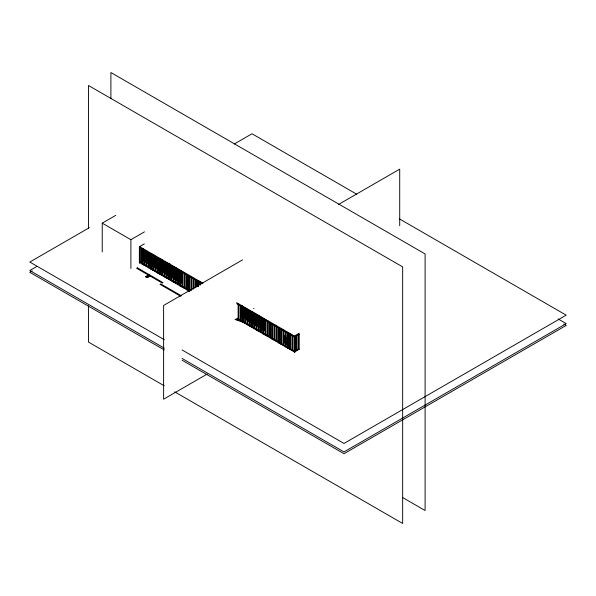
<?xml version="1.0" encoding="UTF-8"?>
<svg xmlns="http://www.w3.org/2000/svg" width="596" height="596" viewBox="0 0 596 596"><rect width="100%" height="100%" fill="white"/><g stroke="black" fill="none" stroke-linecap="round" stroke-linejoin="round"><path stroke-width="0.89" d="M89.378 227.657L29.8 262.046L164.34 339.727M234.295 143.986L252.004 133.765L356.736 194.229M102.236 251.952L102.236 223.142L115.795 215.32M37.049 266.337L29.8 270.517L164.34 348.191M32.214 270.919L29.8 272.312L164.34 349.986M102.236 223.142L130.904 239.696L144.456 231.866M139.568 247.571L139.568 246.617L144.329 243.868M189.319 291.25L139.36 262.404L139.36 247.452L139.777 247.206L140.202 247.452L140.202 262.404L139.777 262.65L139.777 247.206M139.777 247.698L140.202 247.452M142.027 248.502L141.602 248.748L141.602 263.7L142.444 263.7L142.444 248.748L142.027 248.502L142.027 263.946L142.444 263.7M142.027 248.994L142.444 248.748M144.269 249.799L143.845 250.044L143.845 264.996L144.686 264.996L144.686 250.044L144.269 249.799L144.269 265.242L144.686 264.996M144.269 250.283L144.686 250.044M146.512 251.095L146.094 251.341L146.094 266.293L146.929 266.293L146.929 251.341L146.512 251.095L146.512 266.539L146.929 266.293M146.512 251.579L146.929 251.341M148.754 252.391L148.337 252.637L148.337 267.589L149.179 267.589L149.179 252.637L148.754 252.391L148.754 267.835L149.179 267.589M148.754 252.875L149.179 252.637M151.004 253.687L150.579 253.933L150.579 268.885L151.421 268.885L151.421 253.933L151.004 253.687L151.004 269.131L151.421 268.885M151.004 254.172L151.421 253.933M139.36 262.404L140.202 262.404M142.258 248.413L142.258 260.735L143.1 260.735L143.1 248.413M144.329 259.781L139.568 262.531L139.568 263.305M142.258 260.735L143.1 260.735M153.246 254.984L152.829 255.23L152.829 270.182L153.664 270.182L153.664 255.23L153.246 254.984L153.246 270.428L153.664 270.182M153.246 255.468L153.664 255.23M145.35 262.031L144.508 262.031L145.35 262.031L145.35 250.596M155.489 256.28L155.072 256.526L155.072 271.478L155.914 271.478L155.914 256.526L155.489 256.28L155.489 271.724L155.914 271.478M155.489 256.764L155.914 256.526M147.599 263.328L146.758 263.328L147.599 263.328L147.599 251.892M157.739 257.576L157.314 257.822L157.314 272.774L158.156 272.774L158.156 257.822L157.739 257.576L157.739 273.02L158.156 272.774M157.739 258.061L158.156 257.822M149.007 253.188L149.007 264.624L149.842 264.624L149.842 253.188M149.007 264.624L149.842 264.624M159.981 258.873L159.557 259.118L159.557 274.071L160.399 274.071L160.399 259.118L159.981 258.873L159.981 274.316L160.399 274.071M159.981 259.357L160.399 259.118M151.25 254.485L151.25 265.928L152.092 265.928L152.092 254.485M151.25 265.928L152.092 265.928M162.224 260.169L161.807 260.407L161.807 275.367L162.641 275.367L162.641 260.407L162.224 260.169L162.224 275.605L162.641 275.367M162.224 260.653L162.641 260.407M153.5 255.788L153.5 267.224L154.342 267.224L154.342 255.788M153.5 267.224L154.342 267.224M164.466 261.465L164.049 261.704L164.049 276.663L164.891 276.663L164.891 261.704L164.466 261.465L164.466 276.902L164.891 276.663M164.466 261.949L164.891 261.704M156.592 268.52L155.75 268.52L156.592 268.52L156.592 257.085M166.716 262.762L166.291 263L166.291 277.959L167.133 277.959L167.133 263L166.716 262.762L166.716 278.198L167.133 277.959M166.716 263.246L167.133 263M148.404 275.114L145.58 276.738L146.169 277.08L148.993 275.449M146.169 276.715L148.993 275.084L149.581 275.426L146.758 277.051L146.169 276.715L146.169 277.289M158 257.502L158 269.817L158.834 269.817L158.834 258.381M149.581 275.054L149.581 276L146.758 277.632L146.758 276.686L149.581 275.054L150.17 276M158 269.817L158.834 269.817M168.959 264.058L168.541 264.296L168.541 279.256L169.376 279.256L169.376 264.296L168.959 264.058L168.959 279.494L169.376 279.256M146.758 276.686L147.346 277.028L150.17 275.397M168.959 264.542L169.376 264.296M147.346 277.632L150.17 275.978L149.581 275.635L146.758 277.267L147.346 277.602L147.346 277.028M160.242 259.677L160.242 271.113L161.084 271.113L161.084 259.677M160.242 271.113L161.084 271.113M171.201 265.354L170.784 265.592L170.784 280.552L171.626 280.552L171.626 265.592L171.201 265.354L171.201 280.791L171.626 280.552M171.201 265.838L171.626 265.592M162.492 260.981L162.492 272.417L163.334 272.417L163.334 260.981M162.492 272.417L163.334 272.417M173.451 266.65L173.026 266.889L173.026 281.848L173.868 281.848L173.868 266.889L173.451 266.65L173.451 282.087L173.868 281.848M173.451 267.135L173.868 266.889M165.584 273.713L164.742 273.713L165.584 273.713L165.584 262.277M175.693 267.947L175.269 268.185L175.269 283.145L176.111 283.145L176.111 268.185L175.693 267.947L175.693 283.383L176.111 283.145M175.693 268.431L176.111 268.185M166.992 263.574L166.992 275.009L167.826 275.009L167.826 263.574M166.992 275.009L167.826 275.009M177.936 269.243L177.519 269.481L177.519 284.441L178.353 284.441L178.353 269.481L177.936 269.243L177.936 284.679L178.353 284.441M177.936 269.727L178.353 269.481M169.234 263.991L169.234 276.306L170.076 276.306L170.076 263.991M169.234 276.306L170.076 276.306M180.178 270.532L179.761 270.778L179.761 285.73L180.603 285.73L180.603 270.778L180.178 270.532L180.178 285.976L180.603 285.73M180.178 271.024L180.603 270.778M171.484 266.166L171.484 277.609L172.326 277.609L172.326 266.166M171.484 277.609L172.326 277.609M182.428 271.828L182.004 272.074L182.004 287.026L182.845 287.026L182.845 272.074L182.428 271.828L182.428 287.272L182.845 287.026M182.428 272.32L182.845 272.074M173.734 267.47L173.734 278.906L174.576 278.906L174.576 267.47M173.734 278.906L174.576 278.906M184.671 273.124L184.253 273.37L184.253 288.322L185.088 288.322L185.088 273.37L184.671 273.124L184.671 288.568L185.088 288.322M184.671 273.609L185.088 273.37M175.984 268.766L175.984 280.202L176.826 280.202L176.826 268.766M175.984 280.202L176.826 280.202M186.913 274.421L186.496 274.667L186.496 289.619L187.338 289.619L187.338 274.667L186.913 274.421L186.913 289.865L187.338 289.619M186.913 274.905L187.338 274.667M178.234 270.062L178.234 281.498L179.068 281.498L179.068 270.062M178.234 281.498L179.068 281.498M189.163 275.717L189.163 291.161L189.58 290.915L189.58 275.963L189.163 275.717L188.738 275.963L188.738 290.915M189.163 276.201L189.58 275.963M180.476 270.48L180.476 282.795L181.318 282.795L181.318 270.48M180.476 282.795L181.318 282.795M191.823 289.574L191.823 277.259L191.405 277.013L190.981 277.259L190.981 290.453M191.405 277.498L191.823 277.259M194.065 288.233L194.065 278.555L193.648 278.31L193.231 278.555L193.231 289.112M193.648 278.794L194.065 278.555M196.315 286.885L196.315 279.852L195.89 279.606L195.473 279.852L195.473 287.764M195.89 280.09L196.315 279.852M198.557 285.544L198.557 281.148L198.14 280.902L197.716 281.148L197.716 286.423M198.14 281.387L198.557 281.148M200.8 284.203L200.383 282.199L199.965 284.203M200.383 282.683L200.8 282.444M242.579 259.863L163.609 305.457L163.609 399.201L207.125 374.079M338.468 204.502L399.715 169.145L399.715 225.765M238.542 304.228L238.117 304.474L238.117 319.426L238.959 319.426L238.959 304.474L238.542 304.228L238.542 319.672L238.959 319.426M238.542 304.712L238.959 304.474M240.784 305.524L240.367 305.77L240.367 320.723L241.201 320.723L241.201 305.77L240.784 305.524L240.784 320.968L241.201 320.723M240.784 306.009L241.201 305.77M243.026 306.821L242.609 307.067L242.609 322.019L243.451 322.019L243.451 307.067L243.026 306.821L243.026 322.265L243.451 322.019M243.026 307.305L243.451 307.067M245.276 308.117L244.852 308.356L244.852 323.315L245.694 323.315L245.694 308.356L245.276 308.117L245.276 323.553L245.694 323.315M245.276 308.601L245.694 308.356M247.519 309.413L247.102 309.652L247.102 324.611L247.936 324.611L247.936 309.652L247.519 309.413L247.519 324.85L247.936 324.611M247.519 309.898L247.936 309.652M249.761 310.71L249.344 310.948L249.344 325.908L250.186 325.908L250.186 310.948L249.761 310.71L249.761 326.146L250.186 325.908M249.761 311.194L250.186 310.948M242.028 305.614L242.028 317.05L242.87 317.05L242.87 306.493M242.028 317.05L242.87 317.05M252.011 312.006L251.587 312.244L251.587 327.204L252.428 327.204L252.428 312.244L252.011 312.006L252.011 327.442L252.428 327.204M252.011 312.49L252.428 312.244M244.248 307.774L244.248 318.331L245.09 318.331L245.09 307.774M244.248 318.331L245.09 318.331M254.254 313.302L253.829 313.541L253.829 328.5L254.671 328.5L254.671 313.541L254.254 313.302L254.254 328.739L254.671 328.5M254.254 313.787L254.671 313.541M246.476 309.063L246.476 319.62L247.31 319.62L247.31 309.942M246.476 319.62L247.31 319.62M256.496 314.599L256.079 314.837L256.079 329.797L256.913 329.797L256.913 314.837L256.496 314.599L256.496 330.035L256.913 329.797M256.496 315.083L256.913 314.837M248.696 320.901L249.538 320.901L248.696 320.901L248.696 310.345M258.738 315.895L258.321 316.133L258.321 331.093L259.163 331.093L259.163 316.133L258.738 315.895L258.738 331.331L259.163 331.093M258.738 316.379L259.163 316.133M250.916 311.626L250.916 322.183L251.758 322.183L251.758 311.626M250.916 322.183L251.758 322.183M260.988 317.191L260.564 317.43L260.564 332.389L261.406 332.389L261.406 317.43L260.988 317.191L260.988 332.628L261.406 332.389M260.988 317.675L261.406 317.43M253.136 312.907L253.136 323.464L253.978 323.464L253.978 312.907M253.136 323.464L253.978 323.464M263.231 318.48L262.814 318.726L262.814 333.678L263.648 333.678L263.648 318.726L263.231 318.48L263.231 333.924L263.648 333.678M263.231 318.972L263.648 318.726M255.364 314.189L255.364 324.745L256.198 324.745L256.198 314.189M255.364 324.745L256.198 324.745M265.056 320.022L265.898 320.022L265.898 334.974L265.473 335.22L265.473 319.776M265.473 320.268L265.898 320.022M257.584 326.034L258.426 326.034L257.584 326.034L257.584 314.591M267.723 321.073L267.299 321.319L267.299 336.271L268.14 336.271L268.14 321.319L267.723 321.073L267.723 336.517L268.14 336.271M267.723 321.557L268.14 321.319M259.804 316.759L259.804 327.316L260.646 327.316L260.646 316.759M259.804 327.316L260.646 327.316M269.966 322.369L269.541 322.615L269.541 337.567L270.383 337.567L270.383 322.615L269.966 322.369L269.966 337.813L270.383 337.567M269.966 322.853L270.383 322.615M262.024 318.041L262.024 328.597L262.866 328.597L262.866 318.92M262.024 328.597L262.866 328.597M272.208 323.665L271.791 323.911L271.791 338.863L272.625 338.863L272.625 323.911L272.208 323.665L272.208 339.109L272.625 338.863M272.208 324.149L272.625 323.911M264.251 329.879L265.086 329.879L264.251 329.879L264.251 319.322M274.451 324.962L274.033 325.207L274.033 340.16L274.875 340.16L274.875 325.207L274.451 324.962L274.451 340.405L274.875 340.16M274.451 325.446L274.875 325.207M276.7 326.258L276.276 326.504L276.276 341.456L277.118 341.456L277.118 326.504L276.7 326.258L276.7 341.702L277.118 341.456M276.7 326.742L277.118 326.504M278.943 327.554L278.526 327.8L278.526 342.752L279.36 342.752L279.36 327.8L278.943 327.554L278.943 342.998L279.36 342.752M278.943 328.038L279.36 327.8M281.185 328.85L280.768 329.096L280.768 344.048L281.61 344.048L281.61 329.096L281.185 328.85L281.185 344.294L281.61 344.048M281.185 329.335L281.61 329.096M283.435 330.147L283.011 330.393L283.011 345.345L283.852 345.345L283.852 330.393L283.435 330.147L283.435 345.591L283.852 345.345M283.435 330.631L283.852 330.393M285.678 331.443L285.253 331.681L285.253 346.641L286.095 346.641L286.095 331.681L285.678 331.443L285.678 346.879L286.095 346.641M285.678 331.927L286.095 331.681M287.92 332.739L287.503 332.978L287.503 347.937L288.337 347.937L288.337 332.978L287.92 332.739L287.92 348.176L288.337 347.937M287.92 333.224L288.337 332.978M289.701 345.091L284.448 342.067L283.942 342.372L284.001 336.39L285.447 335.563M290.289 340.122L283.942 336.777L290.103 340.316M285.462 336.002L283.942 336.882L290.043 340.353M284.255 336.941L285.864 336.129M290.163 334.036L289.745 334.274L289.745 349.234L290.587 349.234L290.587 334.274L290.163 334.036L290.163 349.472L290.587 349.234M290.163 334.52L290.587 334.274M286.087 338.014L286.087 343.512M292.413 335.332L291.988 335.57L291.988 350.53L292.83 350.53L292.83 335.57L292.413 335.332L292.413 350.768L292.83 350.53M292.413 335.816L292.83 335.57M236.664 302.679L294.446 336.04L299.207 333.291M284.285 342.074L283.942 342.275L290.014 345.777M284.359 342.201L284.091 336.792M296.033 335.585L296.875 335.585L296.875 350.545L296.033 350.545L296.033 335.585L296.458 335.831M298.261 334.304L299.095 334.304L299.095 349.256L298.261 349.256L298.261 334.304L298.678 334.542M294.655 336.628L294.238 336.867L294.238 351.826L295.072 351.826L295.072 336.867L294.655 336.628L294.655 352.065L295.072 351.826M299.207 334.244L294.446 336.993L294.446 336.04M295.072 336.867L294.655 337.113L236.664 303.632M289.641 340.167L289.641 345.665M293.768 351.558L298.566 348.787M299.244 349.174L294.446 351.945L294.446 352.728M235.785 319.121L243.57 321.795L242.892 322.183L235.1 319.523M399.432 218.881L566.2 315.165L343.996 443.446L182.063 349.956M558.147 318.979L566.2 323.628L343.996 451.917L182.063 358.427M563.786 324.03L566.2 325.423L343.996 453.712L182.063 360.222M253.561 308.266L253.978 308.512M139.568 246.617L202.96 283.219M139.36 247.452L202.163 283.711M284.001 336.39L289.999 339.854M284.285 336.747L290.289 340.212M290.289 342.789L284.016 339.482L290.014 342.946M290.289 342.961L284.016 339.653L290.014 343.117M298.261 349.256L298.678 349.502L298.678 334.058M290.289 345.62L284.255 342.208M284.016 342.231L290.058 345.732M296.033 350.545L296.458 350.783L296.458 335.347M140.246 262.136L189.997 290.863M237.342 318.197L295.117 351.558M189.163 290.677L189.58 290.915M265.898 334.974L265.056 334.974L265.086 319.322M236.664 318.584L294.655 352.065M181.378 295.81L160.764 283.905L160.011 284.337L180.625 296.242M402.546 497.489L425.097 510.511L425.097 253.933L110.901 72.533L110.901 98.564M164.191 385.791L88.461 342.067L88.461 305.815M174.665 391.84L402.658 523.467L402.658 266.889L88.461 85.489L88.461 228.655M289.939 340.241L289.909 345.822M288.211 338.93L288.211 344.428M284.359 336.703L284.21 342.529L284.21 336.621M264.669 319.084L264.669 330.124M262.449 317.795L262.449 328.843M260.228 316.513L260.228 327.554M258.001 315.232L258.001 326.273M255.781 314.435L255.781 324.991M253.561 312.274L253.561 323.71M251.341 311.872L251.341 322.429M249.113 310.099L249.113 321.14M246.893 308.817L246.893 319.858M244.673 307.536L244.673 318.577M242.445 306.255L242.445 317.296M200.383 282.199L200.383 284.836M200.234 281.878L200.234 285M199.809 281.238L199.809 284.761M198.431 281.714L198.431 285.238M198.14 280.902L198.14 286.669M198.006 280.597L198.006 286.75M197.589 280.835L197.589 286.117M195.89 279.606L195.89 287.13M193.648 278.31L193.648 288.866M191.405 277.013L191.405 290.207M180.901 270.726L180.901 283.04M178.651 269.429L178.651 281.744M176.401 268.125L176.401 280.448M174.151 267.224L174.151 279.144M171.909 265.928L171.909 277.848M169.659 264.237L169.659 276.551M167.409 262.933L167.409 275.255M165.159 261.637L165.159 273.951M162.917 260.34L162.917 272.655M160.667 259.439L160.667 271.359M158.417 257.748L158.417 270.062M156.167 256.839L156.167 268.766M153.917 255.148L153.917 267.462M151.675 253.851L151.675 266.166M149.425 252.95L149.425 264.87M148.993 275.084L148.993 275.665M147.175 251.646L147.175 263.574M144.925 250.35L144.925 262.27M142.682 248.659L142.682 260.974M130.904 239.696L130.904 268.505M137.43 267.872L136.678 268.304L162.231 283.055L162.984 282.623L137.43 267.872M286.214 337.776L285.938 343.43L286.214 337.776"/></g></svg>
